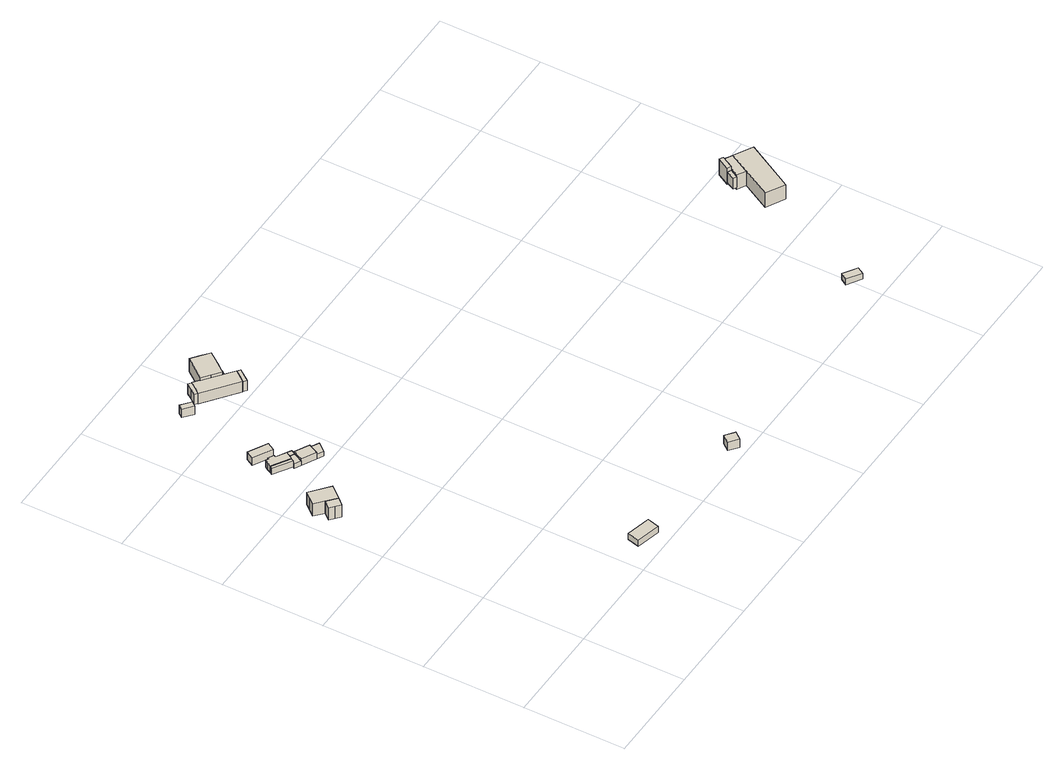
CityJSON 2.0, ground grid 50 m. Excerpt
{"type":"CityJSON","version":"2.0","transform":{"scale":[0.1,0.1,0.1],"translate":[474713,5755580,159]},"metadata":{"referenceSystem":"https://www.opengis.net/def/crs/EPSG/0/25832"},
"CityObjects":{
"building1":{"type":"Building","attributes":{"Gemeindeschluessel":"05711000","function":"31001_1010"},"address":[{"country":"Germany","locality":"Bielefeld","thoroughfareNumber":"487","thoroughfareName":"Senner Hellweg"}],"children":["building1-1","building1-2"]},
"building1-1":{"type":"BuildingPart","attributes":{"BezugspunktDach":"2000","measuredHeight":8.45},"parents":["building1"],"geometry":[{"type":"Solid","lod":"1","boundaries":[[[[0,1,2,3,4,5,6,7]],[[8,9,10,11,12,13,14,15]],[[8,15,7,6]],[[9,8,6,5]],[[10,9,5,4]],[[11,10,4,3]],[[12,11,3,2]],[[13,12,2,1]],[[14,13,1,0]],[[15,14,0,7]]]]}]},
"building1-2":{"type":"BuildingPart","attributes":{"BezugspunktDach":"2000","measuredHeight":8.07},"parents":["building1"],"geometry":[{"type":"Solid","lod":"1","boundaries":[[[[16,17,18,19,20,21]],[[22,23,24,11,10,25]],[[22,25,21,20]],[[23,22,20,19]],[[24,23,19,18]],[[11,24,18,17]],[[10,11,17,16]],[[25,10,16,21]]]]}]},
"building2":{"type":"Building","attributes":{"Gemeindeschluessel":"05711000","BezugspunktDach":"2000","function":"51009_1610","measuredHeight":4.05},"address":[{"country":"Germany"}],"geometry":[{"type":"Solid","lod":"1","boundaries":[[[[26,27,28,29]],[[30,31,32,33]],[[30,33,29,28]],[[31,30,28,27]],[[32,31,27,26]],[[33,32,26,29]]]]}]},
"building3":{"type":"Building","attributes":{"Gemeindeschluessel":"05711000","BezugspunktDach":"2000","function":"31001_1310","measuredHeight":4.93},"address":[{"country":"Germany","locality":"Bielefeld","thoroughfareNumber":"487","thoroughfareName":"Senner Hellweg"}],"geometry":[{"type":"Solid","lod":"1","boundaries":[[[[34,35,36,37,38,39,40,41,42,43,44]],[[45,46,47,48,49,50,51,33,32,52,53]],[[45,53,44,43]],[[46,45,43,42]],[[47,46,42,41]],[[48,47,41,40]],[[49,48,40,39]],[[50,49,39,38]],[[51,50,38,37]],[[33,51,37,36]],[[32,33,36,35]],[[52,32,35,34]],[[53,52,34,44]]]]}]},
"building4":{"type":"Building","attributes":{"Gemeindeschluessel":"05711000","BezugspunktDach":"2000","function":"31001_9998","measuredHeight":3.65},"address":[{"country":"Germany","locality":"Bielefeld","thoroughfareNumber":"493","thoroughfareName":"Senner Hellweg"}],"geometry":[{"type":"Solid","lod":"1","boundaries":[[[[54,55,56,57]],[[58,59,60,61]],[[58,61,57,56]],[[59,58,56,55]],[[60,59,55,54]],[[61,60,54,57]]]]}]},
"building5":{"type":"Building","attributes":{"Gemeindeschluessel":"05711000","BezugspunktDach":"2000","function":"31001_9998","measuredHeight":5.17},"address":[{"country":"Germany","locality":"Bielefeld","thoroughfareNumber":"489","thoroughfareName":"Senner Hellweg"}],"geometry":[{"type":"Solid","lod":"1","boundaries":[[[[62,63,64,65]],[[66,67,68,69]],[[66,69,65,64]],[[67,66,64,63]],[[68,67,63,62]],[[69,68,62,65]]]]}]},
"building6":{"type":"Building","attributes":{"Gemeindeschluessel":"05711000","BezugspunktDach":"2000","function":"51009_1611","measuredHeight":2.66},"address":[{"country":"Germany"}],"geometry":[{"type":"Solid","lod":"1","boundaries":[[[[70,71,72,73,74,75]],[[76,77,78,79,80,81]],[[76,81,75,74]],[[77,76,74,73]],[[78,77,73,72]],[[79,78,72,71]],[[80,79,71,70]],[[81,80,70,75]]]]}]},
"building7":{"type":"Building","attributes":{"Gemeindeschluessel":"05711000","BezugspunktDach":"2000","function":"31001_9998","measuredHeight":2.51},"address":[{"country":"Germany","locality":"Bielefeld","thoroughfareNumber":"487","thoroughfareName":"Senner Hellweg"}],"geometry":[{"type":"Solid","lod":"1","boundaries":[[[[82,83,84,70,75,85]],[[86,50,49,87,88,89]],[[86,89,85,75]],[[50,86,75,70]],[[49,50,70,84]],[[87,49,84,83]],[[88,87,83,82]],[[89,88,82,85]]]]}]},
"building8":{"type":"Building","attributes":{"Gemeindeschluessel":"05711000","BezugspunktDach":"2000","function":"31001_2460","measuredHeight":4.88},"address":[{"country":"Germany","locality":"Bielefeld","thoroughfareNumber":"487","thoroughfareName":"Senner Hellweg"}],"geometry":[{"type":"Solid","lod":"1","boundaries":[[[[90,91,92,93,94,95,96]],[[97,76,98,81,99,100,101]],[[97,101,96,95]],[[76,97,95,94]],[[98,76,94,93]],[[81,98,93,92]],[[99,81,92,91]],[[100,99,91,90]],[[101,100,90,96]]]]}]},
"building9":{"type":"Building","attributes":{"Gemeindeschluessel":"05711000","BezugspunktDach":"2000","function":"51009_1611","measuredHeight":2.66},"address":[{"country":"Germany"}],"geometry":[{"type":"Solid","lod":"1","boundaries":[[[[102,103,104,105]],[[106,97,100,107]],[[106,107,105,104]],[[97,106,104,103]],[[100,97,103,102]],[[107,100,102,105]]]]}]},
"building10":{"type":"Building","attributes":{"Gemeindeschluessel":"05711000","BezugspunktDach":"2000","function":"31001_2460","measuredHeight":5.68},"address":[{"country":"Germany","locality":"Bielefeld","thoroughfareNumber":"489","thoroughfareName":"Senner Hellweg"}],"geometry":[{"type":"Solid","lod":"1","boundaries":[[[[108,109,110,111]],[[112,113,114,115]],[[112,115,111,110]],[[113,112,110,109]],[[114,113,109,108]],[[115,114,108,111]]]]}]},
"building11":{"type":"Building","attributes":{"name":"Fichteheim","Gemeindeschluessel":"05711000","function":"31001_1100"},"address":[{"country":"Germany","locality":"Bielefeld","thoroughfareNumber":"489","thoroughfareName":"Senner Hellweg"}],"children":["building11-1","building11-2","building11-3","building11-4","building11-5"]},
"building11-1":{"type":"BuildingPart","attributes":{"BezugspunktDach":"2000","measuredHeight":10.05},"parents":["building11"],"geometry":[{"type":"Solid","lod":"1","boundaries":[[[[116,117,118,119,120,121,122,123,124]],[[125,126,127,128,129,130,131,132,133]],[[125,133,124,123]],[[126,125,123,122]],[[127,126,122,121]],[[128,127,121,120]],[[129,128,120,119]],[[130,129,119,118]],[[131,130,118,117]],[[132,131,117,116]],[[133,132,116,124]]]]}]},
"building11-2":{"type":"BuildingPart","attributes":{"BezugspunktDach":"2000","measuredHeight":7.68},"parents":["building11"],"geometry":[{"type":"Solid","lod":"1","boundaries":[[[[134,135,136,137,138,139,140,141,142,143,144]],[[145,146,147,148,149,128,127,125,150,151,152]],[[145,152,144,143]],[[146,145,143,142]],[[147,146,142,141]],[[148,147,141,140]],[[149,148,140,139]],[[128,149,139,138]],[[127,128,138,137]],[[125,127,137,136]],[[150,125,136,135]],[[151,150,135,134]],[[152,151,134,144]]]]}]},
"building11-3":{"type":"BuildingPart","attributes":{"BezugspunktDach":"2000","measuredHeight":4.05},"address":[{"country":"Germany","locality":"Bielefeld","thoroughfareNumber":"489","thoroughfareName":"Senner Hellweg"}],"parents":["building11"],"geometry":[{"type":"Solid","lod":"1","boundaries":[[[[153,154,155,156]],[[157,158,159,160]],[[157,160,156,155]],[[158,157,155,154]],[[159,158,154,153]],[[160,159,153,156]]]]}]},
"building11-4":{"type":"BuildingPart","attributes":{"BezugspunktDach":"2000","measuredHeight":8.07},"address":[{"country":"Germany","locality":"Bielefeld","thoroughfareNumber":"489","thoroughfareName":"Senner Hellweg"}],"parents":["building11"],"geometry":[{"type":"Solid","lod":"1","boundaries":[[[[161,162,163,164,165,166]],[[167,168,169,170,171,172]],[[167,172,166,165]],[[168,167,165,164]],[[169,168,164,163]],[[170,169,163,162]],[[171,170,162,161]],[[172,171,161,166]]]]}]},
"building11-5":{"type":"BuildingPart","attributes":{"BezugspunktDach":"2000","measuredHeight":7.95},"address":[{"country":"Germany","locality":"Bielefeld","thoroughfareNumber":"489","thoroughfareName":"Senner Hellweg"}],"parents":["building11"],"geometry":[{"type":"Solid","lod":"1","boundaries":[[[[173,174,175,176]],[[177,178,179,180]],[[177,180,176,175]],[[178,177,175,174]],[[179,178,174,173]],[[180,179,173,176]]]]}]},
"building12":{"type":"Building","attributes":{"Gemeindeschluessel":"05711000","BezugspunktDach":"2000","function":"31001_2523","measuredHeight":5.02},"address":[{"country":"Germany","locality":"Bielefeld","thoroughfareNumber":"493","thoroughfareName":"Senner Hellweg"}],"geometry":[{"type":"Solid","lod":"1","boundaries":[[[[181,182,183,184]],[[185,186,187,188]],[[185,188,184,183]],[[186,185,183,182]],[[187,186,182,181]],[[188,187,181,184]]]]}]},
"building13":{"type":"Building","attributes":{"Gemeindeschluessel":"05711000","BezugspunktDach":"2000","function":"31001_9998","measuredHeight":3.94},"address":[{"country":"Germany","locality":"Bielefeld","thoroughfareNumber":"493","thoroughfareName":"Senner Hellweg"}],"geometry":[{"type":"Solid","lod":"1","boundaries":[[[[189,190,191,192]],[[193,194,195,196]],[[193,196,192,191]],[[194,193,191,190]],[[195,194,190,189]],[[196,195,189,192]]]]}]},
"building14":{"type":"Building","attributes":{"Gemeindeschluessel":"05711000","BezugspunktDach":"2100","function":"51009_1610","measuredHeight":6.33},"address":[{"country":"Germany"}],"geometry":[{"type":"Solid","lod":"1","boundaries":[[[[197,198,199,200]],[[201,202,203,204]],[[201,204,200,199]],[[202,201,199,198]],[[203,202,198,197]],[[204,203,197,200]]]]}]},
"building15":{"type":"Building","attributes":{"Gemeindeschluessel":"05711000","function":"31001_2010"},"address":[{"country":"Germany","locality":"Bielefeld","thoroughfareNumber":"493","thoroughfareName":"Senner Hellweg"}],"children":["building15-1","building15-2","building15-3"]},
"building15-1":{"type":"BuildingPart","attributes":{"BezugspunktDach":"2000","measuredHeight":10.8},"parents":["building15"],"geometry":[{"type":"Solid","lod":"1","boundaries":[[[[205,206,207,208]],[[209,210,211,212]],[[209,212,208,207]],[[210,209,207,206]],[[211,210,206,205]],[[212,211,205,208]]]]}]},
"building15-2":{"type":"BuildingPart","attributes":{"BezugspunktDach":"2000","measuredHeight":10.6},"parents":["building15"],"geometry":[{"type":"Solid","lod":"1","boundaries":[[[[213,214,215,216]],[[217,218,219,211]],[[217,211,216,215]],[[218,217,215,214]],[[219,218,214,213]],[[211,219,213,216]]]]}]},
"building15-3":{"type":"BuildingPart","attributes":{"BezugspunktDach":"2000","measuredHeight":11.45},"parents":["building15"],"geometry":[{"type":"Solid","lod":"1","boundaries":[[[[220,221,222,223]],[[224,225,226,219]],[[224,219,223,222]],[[225,224,222,221]],[[226,225,221,220]],[[219,226,220,223]]]]}]}
},
"vertices":[
[55,1409,149],[30,1379,149],[6,1350,149],[48,1314,149],[49,1314,149],[95,1274,149],[120,1304,149],[145,1333,149],[120,1304,77],[95,1274,77],[49,1314,77],[48,1314,77],[6,1350,77],[30,1379,77],[55,1409,77],[145,1333,77],
[49,1314,148],[48,1314,148],[20,1280,148],[43,1260,148],[66,1241,148],[95,1275,148],[66,1241,77],[43,1260,77],[20,1280,77],[95,1275,77],
[129,1636,131],[121,1624,131],[210,1570,131],[217,1582,131],[210,1570,96],[121,1624,96],[129,1636,96],[217,1582,96],
[139,1653,135],[129,1636,135],[217,1582,135],[227,1600,135],[231,1606,135],[238,1617,135],[189,1647,135],[194,1655,135],[168,1670,135],[164,1663,135],[150,1671,135],[164,1663,96],[168,1670,96],[194,1655,96],[189,1647,96],[238,1617,96],[231,1606,96],[227,1600,96],[139,1653,96],[150,1671,96],
[600,135,80],[585,75,80],[703,45,80],[720,106,80],[703,45,46],[585,75,46],[600,135,46],[720,106,46],
[145,1759,144],[125,1722,144],[217,1673,144],[237,1709,144],[217,1673,100],[125,1722,100],[145,1759,100],[237,1709,100],
[231,1606,121],[217,1582,121],[210,1570,121],[204,1561,121],[235,1545,121],[259,1591,121],[235,1545,95],[204,1561,95],[210,1570,95],[217,1582,95],[231,1606,95],[259,1591,95],
[271,1612,121],[244,1628,121],[238,1617,121],[261,1594,121],[259,1591,96],[244,1628,96],[271,1612,96],[261,1594,96],
[329,1558,133],[261,1594,133],[259,1591,133],[248,1570,133],[235,1545,133],[304,1509,133],[317,1533,133],[304,1509,95],[248,1570,95],[261,1594,95],[329,1558,95],[317,1533,95],
[329,1558,121],[304,1509,121],[336,1492,121],[372,1535,121],[336,1492,95],[372,1535,95],
[234,2151,159],[216,2128,159],[263,2091,159],[281,2114,159],[263,2091,111],[216,2128,111],[234,2151,111],[281,2114,111],
[508,2116,185],[562,2186,185],[522,2217,185],[481,2249,185],[402,2147,185],[402,2146,185],[442,2115,185],[482,2083,185],[498,2103,185],[482,2083,111],[442,2115,111],[402,2146,111],[402,2147,111],[481,2249,111],[522,2217,111],[562,2186,111],[508,2116,111],[498,2103,111],
[532,2043,172],[482,2082,172],[482,2083,172],[402,2146,172],[402,2147,172],[372,2170,172],[365,2161,172],[350,2141,172],[327,2112,172],[488,1987,172],[510,2015,172],[488,1987,111],[327,2112,111],[350,2141,111],[365,2161,111],[372,2170,111],[482,2082,111],[532,2043,111],[510,2015,111],
[508,2116,151],[498,2103,151],[510,2093,151],[520,2106,151],[510,2093,114],[498,2103,114],[508,2116,114],[520,2106,114],
[372,2170,170],[357,2181,170],[335,2152,170],[313,2123,170],[327,2112,170],[350,2141,170],[327,2112,112],[313,2123,112],[335,2152,112],[357,2181,112],[372,2170,112],[350,2141,112],
[532,2043,170],[488,1987,170],[504,1974,170],[548,2031,170],[504,1974,112],[488,1987,112],[532,2043,112],[548,2031,112],
[1309,81,109],[1280,44,109],[1324,10,109],[1353,46,109],[1324,10,61],[1280,44,61],[1309,81,61],[1353,46,61],
[2496,200,43],[2475,167,43],[2542,124,43],[2563,157,43],[2542,124,9],[2475,167,9],[2496,200,9],[2563,157,9],
[2696,888,146],[2674,847,146],[2690,838,146],[2713,879,146],[2690,838,83],[2674,847,83],[2696,888,83],[2713,879,83],
[2786,916,158],[2654,676,158],[2744,626,158],[2877,866,158],[2744,626,74],[2654,676,74],[2786,916,74],[2877,866,74],
[2746,938,157],[2690,838,157],[2731,816,157],[2786,916,157],[2731,816,74],[2690,838,74],[2746,938,74],
[2729,948,168],[2696,888,168],[2713,879,168],[2746,938,168],[2713,879,74],[2696,888,74],[2729,948,74]
]}
